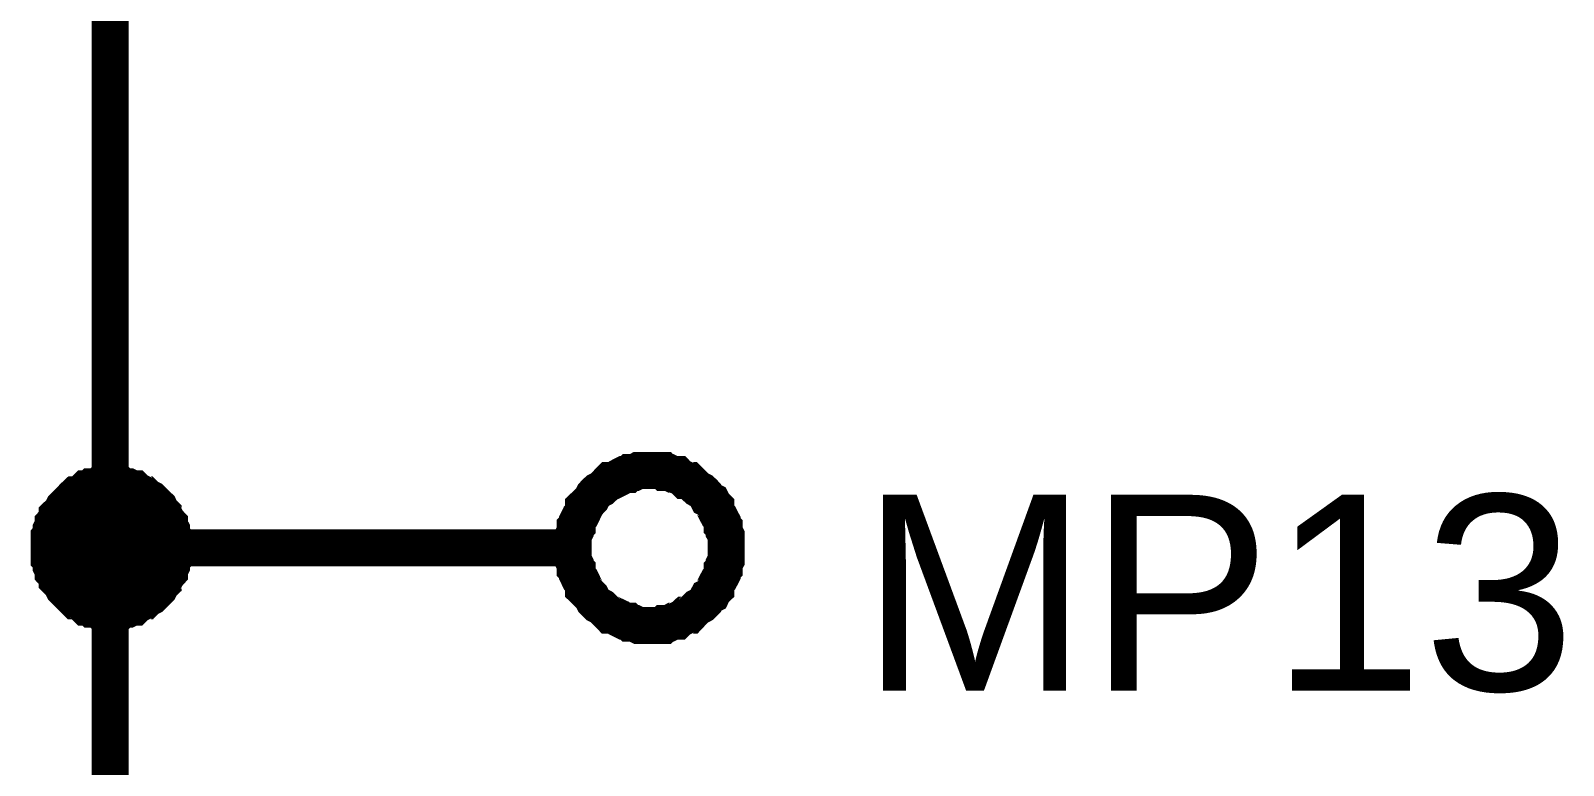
# Model space of a CAD drawing. Header units: millimetres. Extents: x -2024 to 917, y -725 to 13.
# Drawn here: x -1952.05 to -1939.61, y -223.43 to -217.46 of the extents above; entities that cross this region are included whole.
import ezdxf

# ---------------------------------------------------------------- set-up
doc = ezdxf.new("R2010")
doc.units = ezdxf.units.MM
doc.styles.get("Standard").update_dxf_attribs({"font": 'arial.ttf'})

msp = doc.modelspace()

# ---------------------------------------------------------------- linework, layer by layer
at = {"color": 7}
for points, const_width in [([(-1951.405, -224.164), (-1951.405, -221.663), (-1951.405, -216.663), (-1951.405, -211.662)], 0.3), ([(-1947.648, -221.663), (-1947.648, -221.63), (-1947.648, -221.597), (-1947.648, -221.564), (-1947.631, -221.531), (-1947.631, -221.498), (-1947.614, -221.481), (-1947.614, -221.448), (-1947.598, -221.415), (-1947.581, -221.398), (-1947.565, -221.365), (-1947.565, -221.332), (-1947.548, -221.316), (-1947.515, -221.283), (-1947.499, -221.266), (-1947.482, -221.233), (-1947.466, -221.216), (-1947.449, -221.2), (-1947.416, -221.183), (-1947.399, -221.167), (-1947.366, -221.133), (-1947.35, -221.117), (-1947.317, -221.117), (-1947.283, -221.1), (-1947.267, -221.084), (-1947.234, -221.067), (-1947.201, -221.067), (-1947.184, -221.051), (-1947.151, -221.051), (-1947.118, -221.034), (-1947.085, -221.034), (-1947.052, -221.034), (-1947.019, -221.034)], 0.3), ([(-1947.019, -221.034), (-1947.052, -221.034), (-1947.085, -221.034), (-1947.118, -221.034), (-1947.151, -221.051), (-1947.184, -221.051), (-1947.201, -221.067), (-1947.234, -221.067), (-1947.267, -221.084), (-1947.283, -221.1), (-1947.317, -221.117), (-1947.35, -221.117), (-1947.366, -221.133), (-1947.399, -221.167), (-1947.416, -221.183), (-1947.449, -221.2), (-1947.466, -221.216), (-1947.482, -221.233), (-1947.499, -221.266), (-1947.515, -221.283), (-1947.548, -221.316), (-1947.565, -221.332), (-1947.565, -221.365), (-1947.581, -221.398), (-1947.598, -221.415), (-1947.614, -221.448), (-1947.614, -221.481), (-1947.631, -221.498), (-1947.631, -221.531), (-1947.648, -221.564), (-1947.648, -221.597), (-1947.648, -221.63), (-1947.648, -221.663)], 0.3), ([(-1947.019, -221.034), (-1946.986, -221.034), (-1946.952, -221.034), (-1946.919, -221.034), (-1946.903, -221.051), (-1946.87, -221.051), (-1946.837, -221.067), (-1946.803, -221.067), (-1946.787, -221.084), (-1946.754, -221.1), (-1946.737, -221.117), (-1946.704, -221.117), (-1946.688, -221.133), (-1946.655, -221.167), (-1946.638, -221.183), (-1946.605, -221.2), (-1946.588, -221.216), (-1946.572, -221.233), (-1946.555, -221.266), (-1946.522, -221.283), (-1946.506, -221.316), (-1946.489, -221.332), (-1946.489, -221.365), (-1946.472, -221.398), (-1946.456, -221.415), (-1946.439, -221.448), (-1946.439, -221.481), (-1946.423, -221.498), (-1946.423, -221.531), (-1946.406, -221.564), (-1946.406, -221.597), (-1946.406, -221.63), (-1946.406, -221.663)], 0.3), ([(-1946.406, -221.663), (-1946.406, -221.63), (-1946.406, -221.597), (-1946.406, -221.564), (-1946.423, -221.531), (-1946.423, -221.498), (-1946.439, -221.481), (-1946.439, -221.448), (-1946.456, -221.415), (-1946.472, -221.398), (-1946.489, -221.365), (-1946.489, -221.332), (-1946.506, -221.316), (-1946.522, -221.283), (-1946.555, -221.266), (-1946.572, -221.233), (-1946.588, -221.216), (-1946.605, -221.2), (-1946.638, -221.183), (-1946.655, -221.167), (-1946.688, -221.133), (-1946.704, -221.117), (-1946.737, -221.117), (-1946.754, -221.1), (-1946.787, -221.084), (-1946.803, -221.067), (-1946.837, -221.067), (-1946.87, -221.051), (-1946.903, -221.051), (-1946.919, -221.034), (-1946.952, -221.034), (-1946.986, -221.034), (-1947.019, -221.034)], 0.3), ([(-1951.901, -221.663), (-1951.901, -221.63), (-1951.901, -221.614), (-1951.901, -221.581), (-1951.885, -221.564), (-1951.885, -221.531), (-1951.885, -221.514), (-1951.868, -221.481), (-1951.868, -221.465), (-1951.852, -221.448), (-1951.835, -221.415), (-1951.835, -221.398), (-1951.818, -221.382), (-1951.802, -221.365), (-1951.785, -221.332), (-1951.769, -221.316), (-1951.752, -221.299), (-1951.736, -221.283), (-1951.719, -221.266), (-1951.703, -221.249), (-1951.686, -221.233), (-1951.669, -221.233), (-1951.636, -221.216), (-1951.62, -221.2), (-1951.603, -221.183), (-1951.57, -221.183), (-1951.554, -221.167), (-1951.537, -221.167), (-1951.504, -221.167), (-1951.487, -221.15), (-1951.454, -221.15), (-1951.438, -221.15), (-1951.405, -221.15)], 0.3), ([(-1951.901, -221.663), (-1951.901, -221.63), (-1951.901, -221.614), (-1951.901, -221.581), (-1951.885, -221.564), (-1951.885, -221.531), (-1951.885, -221.514), (-1951.868, -221.481), (-1951.868, -221.465), (-1951.852, -221.448), (-1951.835, -221.415), (-1951.835, -221.398), (-1951.818, -221.382), (-1951.802, -221.365), (-1951.785, -221.332), (-1951.769, -221.316), (-1951.752, -221.299), (-1951.736, -221.283), (-1951.719, -221.266), (-1951.703, -221.249), (-1951.686, -221.233), (-1951.669, -221.233), (-1951.636, -221.216), (-1951.62, -221.2), (-1951.603, -221.183), (-1951.57, -221.183), (-1951.554, -221.167), (-1951.537, -221.167), (-1951.504, -221.167), (-1951.487, -221.15), (-1951.454, -221.15), (-1951.438, -221.15), (-1951.405, -221.15)], 0.3), ([(-1951.901, -221.663), (-1951.901, -221.63), (-1951.901, -221.614), (-1951.901, -221.581), (-1951.885, -221.564), (-1951.885, -221.531), (-1951.885, -221.514), (-1951.868, -221.481), (-1951.868, -221.465), (-1951.852, -221.448), (-1951.835, -221.415), (-1951.835, -221.398), (-1951.818, -221.382), (-1951.802, -221.365), (-1951.785, -221.332), (-1951.769, -221.316), (-1951.752, -221.299), (-1951.736, -221.283), (-1951.719, -221.266), (-1951.703, -221.249), (-1951.686, -221.233), (-1951.669, -221.233), (-1951.636, -221.216), (-1951.62, -221.2), (-1951.603, -221.183), (-1951.57, -221.183), (-1951.554, -221.167), (-1951.537, -221.167), (-1951.504, -221.167), (-1951.487, -221.15), (-1951.454, -221.15), (-1951.438, -221.15), (-1951.405, -221.15)], 0.3), ([(-1951.901, -221.663), (-1951.901, -221.63), (-1951.901, -221.614), (-1951.901, -221.581), (-1951.885, -221.564), (-1951.885, -221.531), (-1951.885, -221.514), (-1951.868, -221.481), (-1951.868, -221.465), (-1951.852, -221.448), (-1951.835, -221.415), (-1951.835, -221.398), (-1951.818, -221.382), (-1951.802, -221.365), (-1951.785, -221.332), (-1951.769, -221.316), (-1951.752, -221.299), (-1951.736, -221.283), (-1951.719, -221.266), (-1951.703, -221.249), (-1951.686, -221.233), (-1951.669, -221.233), (-1951.636, -221.216), (-1951.62, -221.2), (-1951.603, -221.183), (-1951.57, -221.183), (-1951.554, -221.167), (-1951.537, -221.167), (-1951.504, -221.167), (-1951.487, -221.15), (-1951.454, -221.15), (-1951.438, -221.15), (-1951.405, -221.15)], 0.3), ([(-1951.405, -221.15), (-1951.405, -221.15)], 0.3), ([(-1951.405, -221.15), (-1951.372, -221.15), (-1951.355, -221.15), (-1951.322, -221.15), (-1951.305, -221.167), (-1951.272, -221.167), (-1951.256, -221.167), (-1951.223, -221.183), (-1951.206, -221.183), (-1951.189, -221.2), (-1951.156, -221.216), (-1951.14, -221.233), (-1951.123, -221.233), (-1951.107, -221.249), (-1951.074, -221.266), (-1951.057, -221.283), (-1951.041, -221.299), (-1951.024, -221.316), (-1951.007, -221.332), (-1950.991, -221.365), (-1950.974, -221.382), (-1950.974, -221.398), (-1950.958, -221.415), (-1950.941, -221.448), (-1950.925, -221.465), (-1950.925, -221.481), (-1950.908, -221.514), (-1950.908, -221.531), (-1950.908, -221.564), (-1950.892, -221.581), (-1950.892, -221.614), (-1950.892, -221.63), (-1950.892, -221.663)], 0.3), ([(-1951.405, -221.15), (-1951.405, -221.15)], 0.3), ([(-1951.405, -221.15), (-1951.372, -221.15), (-1951.355, -221.15), (-1951.322, -221.15), (-1951.305, -221.167), (-1951.272, -221.167), (-1951.256, -221.167), (-1951.223, -221.183), (-1951.206, -221.183), (-1951.189, -221.2), (-1951.156, -221.216), (-1951.14, -221.233), (-1951.123, -221.233), (-1951.107, -221.249), (-1951.074, -221.266), (-1951.057, -221.283), (-1951.041, -221.299), (-1951.024, -221.316), (-1951.007, -221.332), (-1950.991, -221.365), (-1950.974, -221.382), (-1950.974, -221.398), (-1950.958, -221.415), (-1950.941, -221.448), (-1950.925, -221.465), (-1950.925, -221.481), (-1950.908, -221.514), (-1950.908, -221.531), (-1950.908, -221.564), (-1950.892, -221.581), (-1950.892, -221.614), (-1950.892, -221.63), (-1950.892, -221.663)], 0.3), ([(-1951.405, -221.15), (-1951.405, -221.15)], 0.3), ([(-1951.405, -221.15), (-1951.372, -221.15), (-1951.355, -221.15), (-1951.322, -221.15), (-1951.305, -221.167), (-1951.272, -221.167), (-1951.256, -221.167), (-1951.223, -221.183), (-1951.206, -221.183), (-1951.189, -221.2), (-1951.156, -221.216), (-1951.14, -221.233), (-1951.123, -221.233), (-1951.107, -221.249), (-1951.074, -221.266), (-1951.057, -221.283), (-1951.041, -221.299), (-1951.024, -221.316), (-1951.007, -221.332), (-1950.991, -221.365), (-1950.974, -221.382), (-1950.974, -221.398), (-1950.958, -221.415), (-1950.941, -221.448), (-1950.925, -221.465), (-1950.925, -221.481), (-1950.908, -221.514), (-1950.908, -221.531), (-1950.908, -221.564), (-1950.892, -221.581), (-1950.892, -221.614), (-1950.892, -221.63), (-1950.892, -221.663)], 0.3), ([(-1951.405, -221.15), (-1951.405, -221.15)], 0.3), ([(-1951.405, -221.15), (-1951.372, -221.15), (-1951.355, -221.15), (-1951.322, -221.15), (-1951.305, -221.167), (-1951.272, -221.167), (-1951.256, -221.167), (-1951.223, -221.183), (-1951.206, -221.183), (-1951.189, -221.2), (-1951.156, -221.216), (-1951.14, -221.233), (-1951.123, -221.233), (-1951.107, -221.249), (-1951.074, -221.266), (-1951.057, -221.283), (-1951.041, -221.299), (-1951.024, -221.316), (-1951.007, -221.332), (-1950.991, -221.365), (-1950.974, -221.382), (-1950.974, -221.398), (-1950.958, -221.415), (-1950.941, -221.448), (-1950.925, -221.465), (-1950.925, -221.481), (-1950.908, -221.514), (-1950.908, -221.531), (-1950.908, -221.564), (-1950.892, -221.581), (-1950.892, -221.614), (-1950.892, -221.63), (-1950.892, -221.663)], 0.3), ([(-1951.901, -221.663), (-1951.901, -221.63), (-1951.901, -221.614), (-1951.901, -221.581), (-1951.885, -221.564), (-1951.885, -221.531), (-1951.885, -221.514), (-1951.868, -221.481), (-1951.868, -221.465), (-1951.852, -221.448), (-1951.835, -221.415), (-1951.835, -221.398), (-1951.818, -221.382), (-1951.802, -221.365), (-1951.785, -221.332), (-1951.769, -221.316), (-1951.752, -221.299), (-1951.736, -221.283), (-1951.719, -221.266), (-1951.703, -221.249), (-1951.686, -221.233), (-1951.669, -221.233), (-1951.636, -221.216), (-1951.62, -221.2), (-1951.603, -221.183), (-1951.57, -221.183), (-1951.554, -221.167), (-1951.537, -221.167), (-1951.504, -221.167), (-1951.487, -221.15), (-1951.454, -221.15), (-1951.438, -221.15), (-1951.405, -221.15)], 0.0991), ([(-1951.901, -221.663), (-1951.901, -221.63), (-1951.901, -221.614), (-1951.901, -221.581), (-1951.885, -221.564), (-1951.885, -221.531), (-1951.885, -221.514), (-1951.868, -221.481), (-1951.868, -221.465), (-1951.852, -221.448), (-1951.835, -221.415), (-1951.835, -221.398), (-1951.818, -221.382), (-1951.802, -221.365), (-1951.785, -221.332), (-1951.769, -221.316), (-1951.752, -221.299), (-1951.736, -221.283), (-1951.719, -221.266), (-1951.703, -221.249), (-1951.686, -221.233), (-1951.669, -221.233), (-1951.636, -221.216), (-1951.62, -221.2), (-1951.603, -221.183), (-1951.57, -221.183), (-1951.554, -221.167), (-1951.537, -221.167), (-1951.504, -221.167), (-1951.487, -221.15), (-1951.454, -221.15), (-1951.438, -221.15), (-1951.405, -221.15)], 0.0991), ([(-1951.901, -221.663), (-1951.901, -221.63), (-1951.901, -221.614), (-1951.901, -221.581), (-1951.885, -221.564), (-1951.885, -221.531), (-1951.885, -221.514), (-1951.868, -221.481), (-1951.868, -221.465), (-1951.852, -221.448), (-1951.835, -221.415), (-1951.835, -221.398), (-1951.818, -221.382), (-1951.802, -221.365), (-1951.785, -221.332), (-1951.769, -221.316), (-1951.752, -221.299), (-1951.736, -221.283), (-1951.719, -221.266), (-1951.703, -221.249), (-1951.686, -221.233), (-1951.669, -221.233), (-1951.636, -221.216), (-1951.62, -221.2), (-1951.603, -221.183), (-1951.57, -221.183), (-1951.554, -221.167), (-1951.537, -221.167), (-1951.504, -221.167), (-1951.487, -221.15), (-1951.454, -221.15), (-1951.438, -221.15), (-1951.405, -221.15)], 0.0991), ([(-1951.901, -221.663), (-1951.901, -221.63), (-1951.901, -221.614), (-1951.901, -221.581), (-1951.885, -221.564), (-1951.885, -221.531), (-1951.885, -221.514), (-1951.868, -221.481), (-1951.868, -221.465), (-1951.852, -221.448), (-1951.835, -221.415), (-1951.835, -221.398), (-1951.818, -221.382), (-1951.802, -221.365), (-1951.785, -221.332), (-1951.769, -221.316), (-1951.752, -221.299), (-1951.736, -221.283), (-1951.719, -221.266), (-1951.703, -221.249), (-1951.686, -221.233), (-1951.669, -221.233), (-1951.636, -221.216), (-1951.62, -221.2), (-1951.603, -221.183), (-1951.57, -221.183), (-1951.554, -221.167), (-1951.537, -221.167), (-1951.504, -221.167), (-1951.487, -221.15), (-1951.454, -221.15), (-1951.438, -221.15), (-1951.405, -221.15)], 0.0991), ([(-1951.405, -221.15), (-1951.405, -221.15)], 0.0991), ([(-1951.405, -221.15), (-1951.372, -221.15), (-1951.355, -221.15), (-1951.322, -221.15), (-1951.305, -221.167), (-1951.272, -221.167), (-1951.256, -221.167), (-1951.223, -221.183), (-1951.206, -221.183), (-1951.189, -221.2), (-1951.156, -221.216), (-1951.14, -221.233), (-1951.123, -221.233), (-1951.107, -221.249), (-1951.074, -221.266), (-1951.057, -221.283), (-1951.041, -221.299), (-1951.024, -221.316), (-1951.007, -221.332), (-1950.991, -221.365), (-1950.974, -221.382), (-1950.974, -221.398), (-1950.958, -221.415), (-1950.941, -221.448), (-1950.925, -221.465), (-1950.925, -221.481), (-1950.908, -221.514), (-1950.908, -221.531), (-1950.908, -221.564), (-1950.892, -221.581), (-1950.892, -221.614), (-1950.892, -221.63), (-1950.892, -221.663)], 0.0991), ([(-1951.405, -221.15), (-1951.405, -221.15)], 0.0991), ([(-1951.405, -221.15), (-1951.372, -221.15), (-1951.355, -221.15), (-1951.322, -221.15), (-1951.305, -221.167), (-1951.272, -221.167), (-1951.256, -221.167), (-1951.223, -221.183), (-1951.206, -221.183), (-1951.189, -221.2), (-1951.156, -221.216), (-1951.14, -221.233), (-1951.123, -221.233), (-1951.107, -221.249), (-1951.074, -221.266), (-1951.057, -221.283), (-1951.041, -221.299), (-1951.024, -221.316), (-1951.007, -221.332), (-1950.991, -221.365), (-1950.974, -221.382), (-1950.974, -221.398), (-1950.958, -221.415), (-1950.941, -221.448), (-1950.925, -221.465), (-1950.925, -221.481), (-1950.908, -221.514), (-1950.908, -221.531), (-1950.908, -221.564), (-1950.892, -221.581), (-1950.892, -221.614), (-1950.892, -221.63), (-1950.892, -221.663)], 0.0991), ([(-1951.405, -221.15), (-1951.405, -221.15)], 0.0991), ([(-1951.405, -221.15), (-1951.372, -221.15), (-1951.355, -221.15), (-1951.322, -221.15), (-1951.305, -221.167), (-1951.272, -221.167), (-1951.256, -221.167), (-1951.223, -221.183), (-1951.206, -221.183), (-1951.189, -221.2), (-1951.156, -221.216), (-1951.14, -221.233), (-1951.123, -221.233), (-1951.107, -221.249), (-1951.074, -221.266), (-1951.057, -221.283), (-1951.041, -221.299), (-1951.024, -221.316), (-1951.007, -221.332), (-1950.991, -221.365), (-1950.974, -221.382), (-1950.974, -221.398), (-1950.958, -221.415), (-1950.941, -221.448), (-1950.925, -221.465), (-1950.925, -221.481), (-1950.908, -221.514), (-1950.908, -221.531), (-1950.908, -221.564), (-1950.892, -221.581), (-1950.892, -221.614), (-1950.892, -221.63), (-1950.892, -221.663)], 0.0991), ([(-1951.405, -221.15), (-1951.405, -221.15)], 0.0991), ([(-1951.405, -221.15), (-1951.372, -221.15), (-1951.355, -221.15), (-1951.322, -221.15), (-1951.305, -221.167), (-1951.272, -221.167), (-1951.256, -221.167), (-1951.223, -221.183), (-1951.206, -221.183), (-1951.189, -221.2), (-1951.156, -221.216), (-1951.14, -221.233), (-1951.123, -221.233), (-1951.107, -221.249), (-1951.074, -221.266), (-1951.057, -221.283), (-1951.041, -221.299), (-1951.024, -221.316), (-1951.007, -221.332), (-1950.991, -221.365), (-1950.974, -221.382), (-1950.974, -221.398), (-1950.958, -221.415), (-1950.941, -221.448), (-1950.925, -221.465), (-1950.925, -221.481), (-1950.908, -221.514), (-1950.908, -221.531), (-1950.908, -221.564), (-1950.892, -221.581), (-1950.892, -221.614), (-1950.892, -221.63), (-1950.892, -221.663)], 0.0991), ([(-1951.405, -222.177), (-1951.438, -222.177), (-1951.454, -222.177), (-1951.487, -222.177), (-1951.504, -222.16), (-1951.537, -222.16), (-1951.554, -222.16), (-1951.57, -222.144), (-1951.603, -222.144), (-1951.62, -222.127), (-1951.636, -222.11), (-1951.669, -222.094), (-1951.686, -222.094), (-1951.703, -222.077), (-1951.719, -222.061), (-1951.736, -222.044), (-1951.752, -222.028), (-1951.769, -222.011), (-1951.785, -221.995), (-1951.802, -221.961), (-1951.818, -221.945), (-1951.835, -221.928), (-1951.835, -221.912), (-1951.852, -221.879), (-1951.868, -221.862), (-1951.868, -221.846), (-1951.885, -221.812), (-1951.885, -221.796), (-1951.885, -221.763), (-1951.901, -221.746), (-1951.901, -221.713), (-1951.901, -221.696), (-1951.901, -221.663)], 0.3), ([(-1951.901, -221.663), (-1951.901, -221.663)], 0.3), ([(-1951.405, -222.177), (-1951.438, -222.177), (-1951.454, -222.177), (-1951.487, -222.177), (-1951.504, -222.16), (-1951.537, -222.16), (-1951.554, -222.16), (-1951.57, -222.144), (-1951.603, -222.144), (-1951.62, -222.127), (-1951.636, -222.11), (-1951.669, -222.094), (-1951.686, -222.094), (-1951.703, -222.077), (-1951.719, -222.061), (-1951.736, -222.044), (-1951.752, -222.028), (-1951.769, -222.011), (-1951.785, -221.995), (-1951.802, -221.961), (-1951.818, -221.945), (-1951.835, -221.928), (-1951.835, -221.912), (-1951.852, -221.879), (-1951.868, -221.862), (-1951.868, -221.846), (-1951.885, -221.812), (-1951.885, -221.796), (-1951.885, -221.763), (-1951.901, -221.746), (-1951.901, -221.713), (-1951.901, -221.696), (-1951.901, -221.663)], 0.3), ([(-1951.901, -221.663), (-1951.901, -221.663)], 0.3), ([(-1951.405, -222.177), (-1951.438, -222.177), (-1951.454, -222.177), (-1951.487, -222.177), (-1951.504, -222.16), (-1951.537, -222.16), (-1951.554, -222.16), (-1951.57, -222.144), (-1951.603, -222.144), (-1951.62, -222.127), (-1951.636, -222.11), (-1951.669, -222.094), (-1951.686, -222.094), (-1951.703, -222.077), (-1951.719, -222.061), (-1951.736, -222.044), (-1951.752, -222.028), (-1951.769, -222.011), (-1951.785, -221.995), (-1951.802, -221.961), (-1951.818, -221.945), (-1951.835, -221.928), (-1951.835, -221.912), (-1951.852, -221.879), (-1951.868, -221.862), (-1951.868, -221.846), (-1951.885, -221.812), (-1951.885, -221.796), (-1951.885, -221.763), (-1951.901, -221.746), (-1951.901, -221.713), (-1951.901, -221.696), (-1951.901, -221.663)], 0.3), ([(-1951.901, -221.663), (-1951.901, -221.663)], 0.3), ([(-1951.405, -222.177), (-1951.438, -222.177), (-1951.454, -222.177), (-1951.487, -222.177), (-1951.504, -222.16), (-1951.537, -222.16), (-1951.554, -222.16), (-1951.57, -222.144), (-1951.603, -222.144), (-1951.62, -222.127), (-1951.636, -222.11), (-1951.669, -222.094), (-1951.686, -222.094), (-1951.703, -222.077), (-1951.719, -222.061), (-1951.736, -222.044), (-1951.752, -222.028), (-1951.769, -222.011), (-1951.785, -221.995), (-1951.802, -221.961), (-1951.818, -221.945), (-1951.835, -221.928), (-1951.835, -221.912), (-1951.852, -221.879), (-1951.868, -221.862), (-1951.868, -221.846), (-1951.885, -221.812), (-1951.885, -221.796), (-1951.885, -221.763), (-1951.901, -221.746), (-1951.901, -221.713), (-1951.901, -221.696), (-1951.901, -221.663)], 0.3), ([(-1951.901, -221.663), (-1951.901, -221.663)], 0.3), ([(-1950.892, -221.663), (-1950.892, -221.696), (-1950.892, -221.713), (-1950.892, -221.746), (-1950.908, -221.763), (-1950.908, -221.796), (-1950.908, -221.812), (-1950.925, -221.846), (-1950.925, -221.862), (-1950.941, -221.879), (-1950.958, -221.912), (-1950.974, -221.928), (-1950.974, -221.945), (-1950.991, -221.961), (-1951.007, -221.995), (-1951.024, -222.011), (-1951.041, -222.028), (-1951.057, -222.044), (-1951.074, -222.061), (-1951.107, -222.077), (-1951.123, -222.094), (-1951.14, -222.094), (-1951.156, -222.11), (-1951.189, -222.127), (-1951.206, -222.144), (-1951.223, -222.144), (-1951.256, -222.16), (-1951.272, -222.16), (-1951.305, -222.16), (-1951.322, -222.177), (-1951.355, -222.177), (-1951.372, -222.177), (-1951.405, -222.177)], 0.3), ([(-1951.405, -221.663), (-1948.905, -221.663)], 0.3), ([(-1950.892, -221.663), (-1950.892, -221.696), (-1950.892, -221.713), (-1950.892, -221.746), (-1950.908, -221.763), (-1950.908, -221.796), (-1950.908, -221.812), (-1950.925, -221.846), (-1950.925, -221.862), (-1950.941, -221.879), (-1950.958, -221.912), (-1950.974, -221.928), (-1950.974, -221.945), (-1950.991, -221.961), (-1951.007, -221.995), (-1951.024, -222.011), (-1951.041, -222.028), (-1951.057, -222.044), (-1951.074, -222.061), (-1951.107, -222.077), (-1951.123, -222.094), (-1951.14, -222.094), (-1951.156, -222.11), (-1951.189, -222.127), (-1951.206, -222.144), (-1951.223, -222.144), (-1951.256, -222.16), (-1951.272, -222.16), (-1951.305, -222.16), (-1951.322, -222.177), (-1951.355, -222.177), (-1951.372, -222.177), (-1951.405, -222.177)], 0.3), ([(-1950.892, -221.663), (-1950.892, -221.696), (-1950.892, -221.713), (-1950.892, -221.746), (-1950.908, -221.763), (-1950.908, -221.796), (-1950.908, -221.812), (-1950.925, -221.846), (-1950.925, -221.862), (-1950.941, -221.879), (-1950.958, -221.912), (-1950.974, -221.928), (-1950.974, -221.945), (-1950.991, -221.961), (-1951.007, -221.995), (-1951.024, -222.011), (-1951.041, -222.028), (-1951.057, -222.044), (-1951.074, -222.061), (-1951.107, -222.077), (-1951.123, -222.094), (-1951.14, -222.094), (-1951.156, -222.11), (-1951.189, -222.127), (-1951.206, -222.144), (-1951.223, -222.144), (-1951.256, -222.16), (-1951.272, -222.16), (-1951.305, -222.16), (-1951.322, -222.177), (-1951.355, -222.177), (-1951.372, -222.177), (-1951.405, -222.177)], 0.3), ([(-1950.892, -221.663), (-1950.892, -221.696), (-1950.892, -221.713), (-1950.892, -221.746), (-1950.908, -221.763), (-1950.908, -221.796), (-1950.908, -221.812), (-1950.925, -221.846), (-1950.925, -221.862), (-1950.941, -221.879), (-1950.958, -221.912), (-1950.974, -221.928), (-1950.974, -221.945), (-1950.991, -221.961), (-1951.007, -221.995), (-1951.024, -222.011), (-1951.041, -222.028), (-1951.057, -222.044), (-1951.074, -222.061), (-1951.107, -222.077), (-1951.123, -222.094), (-1951.14, -222.094), (-1951.156, -222.11), (-1951.189, -222.127), (-1951.206, -222.144), (-1951.223, -222.144), (-1951.256, -222.16), (-1951.272, -222.16), (-1951.305, -222.16), (-1951.322, -222.177), (-1951.355, -222.177), (-1951.372, -222.177), (-1951.405, -222.177)], 0.3), ([(-1950.892, -221.663), (-1950.892, -221.663), (-1950.892, -221.663), (-1950.892, -221.663), (-1950.892, -221.663), (-1950.892, -221.663), (-1950.892, -221.663), (-1950.892, -221.663), (-1950.892, -221.663), (-1950.892, -221.663), (-1950.892, -221.663), (-1950.892, -221.663), (-1950.892, -221.663), (-1950.892, -221.663), (-1950.892, -221.663), (-1950.892, -221.663), (-1950.892, -221.663), (-1950.892, -221.663), (-1950.892, -221.663), (-1950.892, -221.663), (-1950.892, -221.663), (-1950.892, -221.663), (-1950.892, -221.663), (-1950.892, -221.663), (-1950.892, -221.663), (-1950.892, -221.663), (-1950.892, -221.663), (-1950.892, -221.663), (-1950.892, -221.663), (-1950.892, -221.663), (-1950.892, -221.663), (-1950.892, -221.663), (-1950.892, -221.663)], 0.3), ([(-1950.892, -221.663), (-1950.892, -221.663)], 0.3), ([(-1950.892, -221.663), (-1950.892, -221.663), (-1950.892, -221.663), (-1950.892, -221.663), (-1950.892, -221.663), (-1950.892, -221.663), (-1950.892, -221.663), (-1950.892, -221.663), (-1950.892, -221.663), (-1950.892, -221.663), (-1950.892, -221.663), (-1950.892, -221.663), (-1950.892, -221.663), (-1950.892, -221.663), (-1950.892, -221.663), (-1950.892, -221.663), (-1950.892, -221.663), (-1950.892, -221.663), (-1950.892, -221.663), (-1950.892, -221.663), (-1950.892, -221.663), (-1950.892, -221.663), (-1950.892, -221.663), (-1950.892, -221.663), (-1950.892, -221.663), (-1950.892, -221.663), (-1950.892, -221.663), (-1950.892, -221.663), (-1950.892, -221.663), (-1950.892, -221.663), (-1950.892, -221.663), (-1950.892, -221.663), (-1950.892, -221.663)], 0.3), ([(-1950.892, -221.663), (-1950.892, -221.663)], 0.3), ([(-1950.892, -221.663), (-1950.892, -221.663), (-1950.892, -221.663), (-1950.892, -221.663), (-1950.892, -221.663), (-1950.892, -221.663), (-1950.892, -221.663), (-1950.892, -221.663), (-1950.892, -221.663), (-1950.892, -221.663), (-1950.892, -221.663), (-1950.892, -221.663), (-1950.892, -221.663), (-1950.892, -221.663), (-1950.892, -221.663), (-1950.892, -221.663), (-1950.892, -221.663), (-1950.892, -221.663), (-1950.892, -221.663), (-1950.892, -221.663), (-1950.892, -221.663), (-1950.892, -221.663), (-1950.892, -221.663), (-1950.892, -221.663), (-1950.892, -221.663), (-1950.892, -221.663), (-1950.892, -221.663), (-1950.892, -221.663), (-1950.892, -221.663), (-1950.892, -221.663), (-1950.892, -221.663), (-1950.892, -221.663), (-1950.892, -221.663)], 0.3), ([(-1950.892, -221.663), (-1950.892, -221.663)], 0.3), ([(-1950.892, -221.663), (-1950.892, -221.663), (-1950.892, -221.663), (-1950.892, -221.663), (-1950.892, -221.663), (-1950.892, -221.663), (-1950.892, -221.663), (-1950.892, -221.663), (-1950.892, -221.663), (-1950.892, -221.663), (-1950.892, -221.663), (-1950.892, -221.663), (-1950.892, -221.663), (-1950.892, -221.663), (-1950.892, -221.663), (-1950.892, -221.663), (-1950.892, -221.663), (-1950.892, -221.663), (-1950.892, -221.663), (-1950.892, -221.663), (-1950.892, -221.663), (-1950.892, -221.663), (-1950.892, -221.663), (-1950.892, -221.663), (-1950.892, -221.663), (-1950.892, -221.663), (-1950.892, -221.663), (-1950.892, -221.663), (-1950.892, -221.663), (-1950.892, -221.663), (-1950.892, -221.663), (-1950.892, -221.663), (-1950.892, -221.663)], 0.3), ([(-1950.892, -221.663), (-1950.892, -221.663)], 0.3), ([(-1947.648, -221.663), (-1948.905, -221.663)], 0.3), ([(-1947.019, -222.293), (-1947.052, -222.293), (-1947.085, -222.293), (-1947.118, -222.293), (-1947.151, -222.276), (-1947.184, -222.276), (-1947.201, -222.259), (-1947.234, -222.259), (-1947.267, -222.243), (-1947.283, -222.226), (-1947.317, -222.21), (-1947.35, -222.21), (-1947.366, -222.193), (-1947.399, -222.16), (-1947.416, -222.144), (-1947.449, -222.127), (-1947.466, -222.11), (-1947.482, -222.094), (-1947.499, -222.061), (-1947.515, -222.044), (-1947.548, -222.011), (-1947.565, -221.995), (-1947.565, -221.961), (-1947.581, -221.928), (-1947.598, -221.912), (-1947.614, -221.879), (-1947.614, -221.846), (-1947.631, -221.829), (-1947.631, -221.796), (-1947.648, -221.763), (-1947.648, -221.73), (-1947.648, -221.696), (-1947.648, -221.663)], 0.3), ([(-1947.648, -221.663), (-1947.648, -221.663)], 0.3), ([(-1947.648, -221.663), (-1947.648, -221.696), (-1947.648, -221.73), (-1947.648, -221.763), (-1947.631, -221.796), (-1947.631, -221.829), (-1947.614, -221.846), (-1947.614, -221.879), (-1947.598, -221.912), (-1947.581, -221.928), (-1947.565, -221.961), (-1947.565, -221.995), (-1947.548, -222.011), (-1947.515, -222.044), (-1947.499, -222.061), (-1947.482, -222.094), (-1947.466, -222.11), (-1947.449, -222.127), (-1947.416, -222.144), (-1947.399, -222.16), (-1947.366, -222.193), (-1947.35, -222.21), (-1947.317, -222.21), (-1947.283, -222.226), (-1947.267, -222.243), (-1947.234, -222.259), (-1947.201, -222.259), (-1947.184, -222.276), (-1947.151, -222.276), (-1947.118, -222.293), (-1947.085, -222.293), (-1947.052, -222.293), (-1947.019, -222.293)], 0.3), ([(-1946.406, -221.663), (-1946.406, -221.696), (-1946.406, -221.73), (-1946.406, -221.763), (-1946.423, -221.796), (-1946.423, -221.829), (-1946.439, -221.846), (-1946.439, -221.879), (-1946.456, -221.912), (-1946.472, -221.928), (-1946.489, -221.961), (-1946.489, -221.995), (-1946.506, -222.011), (-1946.522, -222.044), (-1946.555, -222.061), (-1946.572, -222.094), (-1946.588, -222.11), (-1946.605, -222.127), (-1946.638, -222.144), (-1946.655, -222.16), (-1946.688, -222.193), (-1946.704, -222.21), (-1946.737, -222.21), (-1946.754, -222.226), (-1946.787, -222.243), (-1946.803, -222.259), (-1946.837, -222.259), (-1946.87, -222.276), (-1946.903, -222.276), (-1946.919, -222.293), (-1946.952, -222.293), (-1946.986, -222.293), (-1947.019, -222.293)], 0.3), ([(-1947.019, -222.293), (-1946.986, -222.293), (-1946.952, -222.293), (-1946.919, -222.293), (-1946.903, -222.276), (-1946.87, -222.276), (-1946.837, -222.259), (-1946.803, -222.259), (-1946.787, -222.243), (-1946.754, -222.226), (-1946.737, -222.21), (-1946.704, -222.21), (-1946.688, -222.193), (-1946.655, -222.16), (-1946.638, -222.144), (-1946.605, -222.127), (-1946.588, -222.11), (-1946.572, -222.094), (-1946.555, -222.061), (-1946.522, -222.044), (-1946.506, -222.011), (-1946.489, -221.995), (-1946.489, -221.961), (-1946.472, -221.928), (-1946.456, -221.912), (-1946.439, -221.879), (-1946.439, -221.846), (-1946.423, -221.829), (-1946.423, -221.796), (-1946.406, -221.763), (-1946.406, -221.73), (-1946.406, -221.696), (-1946.406, -221.663)], 0.3), ([(-1946.406, -221.663), (-1946.406, -221.663), (-1946.406, -221.663), (-1946.406, -221.663), (-1946.406, -221.663), (-1946.406, -221.663), (-1946.406, -221.663), (-1946.406, -221.663), (-1946.406, -221.663), (-1946.406, -221.663), (-1946.406, -221.663), (-1946.406, -221.663), (-1946.406, -221.663), (-1946.406, -221.663), (-1946.406, -221.663), (-1946.406, -221.663), (-1946.406, -221.663), (-1946.406, -221.663), (-1946.406, -221.663), (-1946.406, -221.663), (-1946.406, -221.663), (-1946.406, -221.663), (-1946.406, -221.663), (-1946.406, -221.663), (-1946.406, -221.663), (-1946.406, -221.663), (-1946.406, -221.663), (-1946.406, -221.663), (-1946.406, -221.663), (-1946.406, -221.663), (-1946.406, -221.663), (-1946.406, -221.663), (-1946.406, -221.663)], 0.3), ([(-1946.406, -221.663), (-1946.406, -221.663)], 0.3), ([(-1951.405, -222.177), (-1951.438, -222.177), (-1951.454, -222.177), (-1951.487, -222.177), (-1951.504, -222.16), (-1951.537, -222.16), (-1951.554, -222.16), (-1951.57, -222.144), (-1951.603, -222.144), (-1951.62, -222.127), (-1951.636, -222.11), (-1951.669, -222.094), (-1951.686, -222.094), (-1951.703, -222.077), (-1951.719, -222.061), (-1951.736, -222.044), (-1951.752, -222.028), (-1951.769, -222.011), (-1951.785, -221.995), (-1951.802, -221.961), (-1951.818, -221.945), (-1951.835, -221.928), (-1951.835, -221.912), (-1951.852, -221.879), (-1951.868, -221.862), (-1951.868, -221.846), (-1951.885, -221.812), (-1951.885, -221.796), (-1951.885, -221.763), (-1951.901, -221.746), (-1951.901, -221.713), (-1951.901, -221.696), (-1951.901, -221.663)], 0.0991), ([(-1951.901, -221.663), (-1951.901, -221.663)], 0.0991), ([(-1951.405, -222.177), (-1951.438, -222.177), (-1951.454, -222.177), (-1951.487, -222.177), (-1951.504, -222.16), (-1951.537, -222.16), (-1951.554, -222.16), (-1951.57, -222.144), (-1951.603, -222.144), (-1951.62, -222.127), (-1951.636, -222.11), (-1951.669, -222.094), (-1951.686, -222.094), (-1951.703, -222.077), (-1951.719, -222.061), (-1951.736, -222.044), (-1951.752, -222.028), (-1951.769, -222.011), (-1951.785, -221.995), (-1951.802, -221.961), (-1951.818, -221.945), (-1951.835, -221.928), (-1951.835, -221.912), (-1951.852, -221.879), (-1951.868, -221.862), (-1951.868, -221.846), (-1951.885, -221.812), (-1951.885, -221.796), (-1951.885, -221.763), (-1951.901, -221.746), (-1951.901, -221.713), (-1951.901, -221.696), (-1951.901, -221.663)], 0.0991), ([(-1951.901, -221.663), (-1951.901, -221.663)], 0.0991), ([(-1951.405, -222.177), (-1951.438, -222.177), (-1951.454, -222.177), (-1951.487, -222.177), (-1951.504, -222.16), (-1951.537, -222.16), (-1951.554, -222.16), (-1951.57, -222.144), (-1951.603, -222.144), (-1951.62, -222.127), (-1951.636, -222.11), (-1951.669, -222.094), (-1951.686, -222.094), (-1951.703, -222.077), (-1951.719, -222.061), (-1951.736, -222.044), (-1951.752, -222.028), (-1951.769, -222.011), (-1951.785, -221.995), (-1951.802, -221.961), (-1951.818, -221.945), (-1951.835, -221.928), (-1951.835, -221.912), (-1951.852, -221.879), (-1951.868, -221.862), (-1951.868, -221.846), (-1951.885, -221.812), (-1951.885, -221.796), (-1951.885, -221.763), (-1951.901, -221.746), (-1951.901, -221.713), (-1951.901, -221.696), (-1951.901, -221.663)], 0.0991), ([(-1951.901, -221.663), (-1951.901, -221.663)], 0.0991), ([(-1951.405, -222.177), (-1951.438, -222.177), (-1951.454, -222.177), (-1951.487, -222.177), (-1951.504, -222.16), (-1951.537, -222.16), (-1951.554, -222.16), (-1951.57, -222.144), (-1951.603, -222.144), (-1951.62, -222.127), (-1951.636, -222.11), (-1951.669, -222.094), (-1951.686, -222.094), (-1951.703, -222.077), (-1951.719, -222.061), (-1951.736, -222.044), (-1951.752, -222.028), (-1951.769, -222.011), (-1951.785, -221.995), (-1951.802, -221.961), (-1951.818, -221.945), (-1951.835, -221.928), (-1951.835, -221.912), (-1951.852, -221.879), (-1951.868, -221.862), (-1951.868, -221.846), (-1951.885, -221.812), (-1951.885, -221.796), (-1951.885, -221.763), (-1951.901, -221.746), (-1951.901, -221.713), (-1951.901, -221.696), (-1951.901, -221.663)], 0.0991), ([(-1951.901, -221.663), (-1951.901, -221.663)], 0.0991), ([(-1950.892, -221.663), (-1950.892, -221.696), (-1950.892, -221.713), (-1950.892, -221.746), (-1950.908, -221.763), (-1950.908, -221.796), (-1950.908, -221.812), (-1950.925, -221.846), (-1950.925, -221.862), (-1950.941, -221.879), (-1950.958, -221.912), (-1950.974, -221.928), (-1950.974, -221.945), (-1950.991, -221.961), (-1951.007, -221.995), (-1951.024, -222.011), (-1951.041, -222.028), (-1951.057, -222.044), (-1951.074, -222.061), (-1951.107, -222.077), (-1951.123, -222.094), (-1951.14, -222.094), (-1951.156, -222.11), (-1951.189, -222.127), (-1951.206, -222.144), (-1951.223, -222.144), (-1951.256, -222.16), (-1951.272, -222.16), (-1951.305, -222.16), (-1951.322, -222.177), (-1951.355, -222.177), (-1951.372, -222.177), (-1951.405, -222.177)], 0.0991), ([(-1950.892, -221.663), (-1950.892, -221.696), (-1950.892, -221.713), (-1950.892, -221.746), (-1950.908, -221.763), (-1950.908, -221.796), (-1950.908, -221.812), (-1950.925, -221.846), (-1950.925, -221.862), (-1950.941, -221.879), (-1950.958, -221.912), (-1950.974, -221.928), (-1950.974, -221.945), (-1950.991, -221.961), (-1951.007, -221.995), (-1951.024, -222.011), (-1951.041, -222.028), (-1951.057, -222.044), (-1951.074, -222.061), (-1951.107, -222.077), (-1951.123, -222.094), (-1951.14, -222.094), (-1951.156, -222.11), (-1951.189, -222.127), (-1951.206, -222.144), (-1951.223, -222.144), (-1951.256, -222.16), (-1951.272, -222.16), (-1951.305, -222.16), (-1951.322, -222.177), (-1951.355, -222.177), (-1951.372, -222.177), (-1951.405, -222.177)], 0.0991), ([(-1950.892, -221.663), (-1950.892, -221.696), (-1950.892, -221.713), (-1950.892, -221.746), (-1950.908, -221.763), (-1950.908, -221.796), (-1950.908, -221.812), (-1950.925, -221.846), (-1950.925, -221.862), (-1950.941, -221.879), (-1950.958, -221.912), (-1950.974, -221.928), (-1950.974, -221.945), (-1950.991, -221.961), (-1951.007, -221.995), (-1951.024, -222.011), (-1951.041, -222.028), (-1951.057, -222.044), (-1951.074, -222.061), (-1951.107, -222.077), (-1951.123, -222.094), (-1951.14, -222.094), (-1951.156, -222.11), (-1951.189, -222.127), (-1951.206, -222.144), (-1951.223, -222.144), (-1951.256, -222.16), (-1951.272, -222.16), (-1951.305, -222.16), (-1951.322, -222.177), (-1951.355, -222.177), (-1951.372, -222.177), (-1951.405, -222.177)], 0.0991), ([(-1950.892, -221.663), (-1950.892, -221.696), (-1950.892, -221.713), (-1950.892, -221.746), (-1950.908, -221.763), (-1950.908, -221.796), (-1950.908, -221.812), (-1950.925, -221.846), (-1950.925, -221.862), (-1950.941, -221.879), (-1950.958, -221.912), (-1950.974, -221.928), (-1950.974, -221.945), (-1950.991, -221.961), (-1951.007, -221.995), (-1951.024, -222.011), (-1951.041, -222.028), (-1951.057, -222.044), (-1951.074, -222.061), (-1951.107, -222.077), (-1951.123, -222.094), (-1951.14, -222.094), (-1951.156, -222.11), (-1951.189, -222.127), (-1951.206, -222.144), (-1951.223, -222.144), (-1951.256, -222.16), (-1951.272, -222.16), (-1951.305, -222.16), (-1951.322, -222.177), (-1951.355, -222.177), (-1951.372, -222.177), (-1951.405, -222.177)], 0.0991), ([(-1950.892, -221.663), (-1950.892, -221.663), (-1950.892, -221.663), (-1950.892, -221.663), (-1950.892, -221.663), (-1950.892, -221.663), (-1950.892, -221.663), (-1950.892, -221.663), (-1950.892, -221.663), (-1950.892, -221.663), (-1950.892, -221.663), (-1950.892, -221.663), (-1950.892, -221.663), (-1950.892, -221.663), (-1950.892, -221.663), (-1950.892, -221.663), (-1950.892, -221.663), (-1950.892, -221.663), (-1950.892, -221.663), (-1950.892, -221.663), (-1950.892, -221.663), (-1950.892, -221.663), (-1950.892, -221.663), (-1950.892, -221.663), (-1950.892, -221.663), (-1950.892, -221.663), (-1950.892, -221.663), (-1950.892, -221.663), (-1950.892, -221.663), (-1950.892, -221.663), (-1950.892, -221.663), (-1950.892, -221.663), (-1950.892, -221.663)], 0.0991), ([(-1950.892, -221.663), (-1950.892, -221.663)], 0.0991), ([(-1950.892, -221.663), (-1950.892, -221.663), (-1950.892, -221.663), (-1950.892, -221.663), (-1950.892, -221.663), (-1950.892, -221.663), (-1950.892, -221.663), (-1950.892, -221.663), (-1950.892, -221.663), (-1950.892, -221.663), (-1950.892, -221.663), (-1950.892, -221.663), (-1950.892, -221.663), (-1950.892, -221.663), (-1950.892, -221.663), (-1950.892, -221.663), (-1950.892, -221.663), (-1950.892, -221.663), (-1950.892, -221.663), (-1950.892, -221.663), (-1950.892, -221.663), (-1950.892, -221.663), (-1950.892, -221.663), (-1950.892, -221.663), (-1950.892, -221.663), (-1950.892, -221.663), (-1950.892, -221.663), (-1950.892, -221.663), (-1950.892, -221.663), (-1950.892, -221.663), (-1950.892, -221.663), (-1950.892, -221.663), (-1950.892, -221.663)], 0.0991), ([(-1950.892, -221.663), (-1950.892, -221.663)], 0.0991), ([(-1950.892, -221.663), (-1950.892, -221.663), (-1950.892, -221.663), (-1950.892, -221.663), (-1950.892, -221.663), (-1950.892, -221.663), (-1950.892, -221.663), (-1950.892, -221.663), (-1950.892, -221.663), (-1950.892, -221.663), (-1950.892, -221.663), (-1950.892, -221.663), (-1950.892, -221.663), (-1950.892, -221.663), (-1950.892, -221.663), (-1950.892, -221.663), (-1950.892, -221.663), (-1950.892, -221.663), (-1950.892, -221.663), (-1950.892, -221.663), (-1950.892, -221.663), (-1950.892, -221.663), (-1950.892, -221.663), (-1950.892, -221.663), (-1950.892, -221.663), (-1950.892, -221.663), (-1950.892, -221.663), (-1950.892, -221.663), (-1950.892, -221.663), (-1950.892, -221.663), (-1950.892, -221.663), (-1950.892, -221.663), (-1950.892, -221.663)], 0.0991), ([(-1950.892, -221.663), (-1950.892, -221.663)], 0.0991), ([(-1950.892, -221.663), (-1950.892, -221.663), (-1950.892, -221.663), (-1950.892, -221.663), (-1950.892, -221.663), (-1950.892, -221.663), (-1950.892, -221.663), (-1950.892, -221.663), (-1950.892, -221.663), (-1950.892, -221.663), (-1950.892, -221.663), (-1950.892, -221.663), (-1950.892, -221.663), (-1950.892, -221.663), (-1950.892, -221.663), (-1950.892, -221.663), (-1950.892, -221.663), (-1950.892, -221.663), (-1950.892, -221.663), (-1950.892, -221.663), (-1950.892, -221.663), (-1950.892, -221.663), (-1950.892, -221.663), (-1950.892, -221.663), (-1950.892, -221.663), (-1950.892, -221.663), (-1950.892, -221.663), (-1950.892, -221.663), (-1950.892, -221.663), (-1950.892, -221.663), (-1950.892, -221.663), (-1950.892, -221.663), (-1950.892, -221.663)], 0.0991), ([(-1950.892, -221.663), (-1950.892, -221.663)], 0.0991)]:
    msp.add_lwpolyline(points, dxfattribs=dict(at, const_width=const_width))
at = {"color": 7, "const_width": 0.508}
msp.add_lwpolyline([(-1951.706, -221.658, 1), (-1951.198, -221.658, 1)], format="xyb", close=True, dxfattribs=at)

# ---------------------------------------------------------------- texts
at = {"color": 7}
msp.add_text('MP13', height=1.5897, dxfattribs=at).set_placement((-1945.314, -222.822))

doc.saveas('drawing.dxf')
